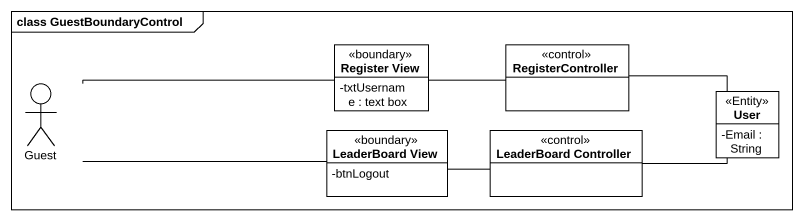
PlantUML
@startuml
mainframe class GuestBoundaryControl
allowmixing
hide circle
hide empty members
skinparam classAttributeIconSize 0
class "Register View" as Register_View <<boundary>> {
  -txtUsername : text box
}
class RegisterController <<control>>
actor Guest
class User <<Entity>> {
  -Email : String
}
class "LeaderBoard View" as LeaderBoard_View <<boundary>> {
  -btnLogout
}
class "LeaderBoard Controller" as LeaderBoard_Controller <<control>>
Register_View -right- RegisterController
RegisterController -right- User
Guest -right- Register_View
Guest -right- LeaderBoard_View
LeaderBoard_View -right- LeaderBoard_Controller
LeaderBoard_Controller -right- User
@enduml
